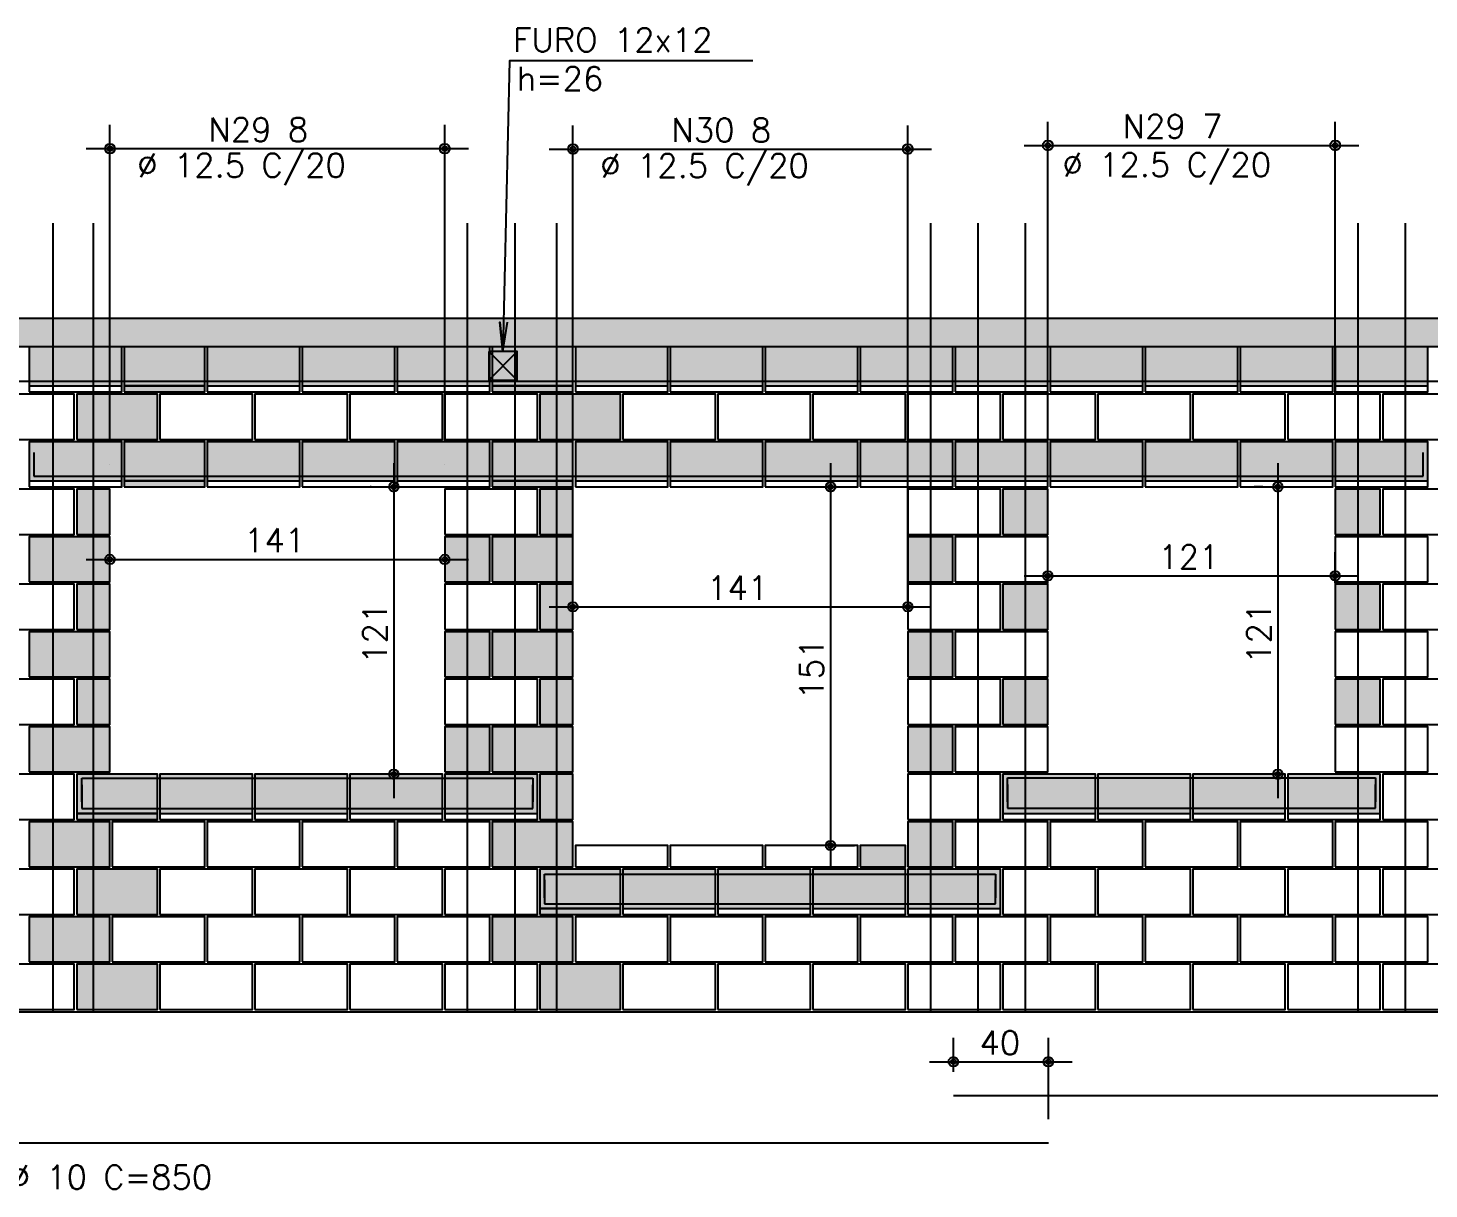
# Model space of a CAD drawing. Extents: x -1 to 122, y -1 to 61.
# Drawn here: x 25.07 to 36.87, y 27.39 to 37.17 of the extents above; entities that cross this region are included whole.
import ezdxf

# ---------------------------------------------------------------- set-up
doc = ezdxf.new("R2010")
doc.units = 0
doc.header["$MEASUREMENT"] = 0
for name, color, linetype in [('PENA_01', 1, 'CONTINUOUS'), ('PENA_02', 2, 'CONTINUOUS'), ('PENA_03', 3, 'CONTINUOUS'), ('PENA_05', 5, 'CONTINUOUS'), ('PENA_09', 254, 'CONTINUOUS'), ('PENA_11', 252, 'CONTINUOUS'), ('PENA_21', 100, 'CONTINUOUS'), ('PENA_23', 50, 'CONTINUOUS'), ('PENA_28', 135, 'CONTINUOUS')]:
    doc.layers.add(name, color=color, linetype=linetype)
doc.styles.get("Standard").update_dxf_attribs({"font": 'ROMANS.SHX'})

msp = doc.modelspace()

# ---------------------------------------------------------------- linework, layer by layer
at = {"layer": 'PENA_01', "linetype": 'Continuous'}
for p, q in [((25.762, 33.693), (25.762, 36.352)), ((28.582, 33.693), (28.582, 36.352)), ((29.662, 32.293), (29.662, 36.348)), ((32.482, 32.293), (32.482, 36.348)), ((33.662, 33.693), (33.662, 36.379)), ((36.082, 33.693), (36.082, 36.379)), ((25.562, 36.152), (28.782, 36.152)), ((29.462, 36.148), (32.682, 36.148)), ((33.462, 36.179), (36.282, 36.179)), ((28.952, 34.443), (29.192, 34.203)), ((29.192, 34.443), (28.952, 34.203)), ((25.082, 34.153), (25.862, 34.153)), ((25.882, 34.153), (26.562, 34.153)), ((26.582, 34.153), (27.362, 34.153)), ((27.382, 34.153), (28.162, 34.153)), ((28.182, 34.153), (28.962, 34.153)), ((28.982, 34.153), (29.662, 34.153)), ((29.682, 34.153), (30.462, 34.153)), ((30.482, 34.153), (31.262, 34.153)), ((31.282, 34.153), (32.062, 34.153)), ((32.082, 34.153), (32.862, 34.153)), ((32.882, 34.153), (33.662, 34.153)), ((33.682, 34.153), (34.462, 34.153)), ((34.482, 34.153), (35.262, 34.153)), ((35.282, 34.153), (36.062, 34.153)), ((36.082, 34.153), (36.862, 34.153)), ((28.153, 33.503), (28.153, 30.683)), ((31.832, 33.503), (31.832, 30.083)), ((35.599, 33.503), (35.599, 30.683)), ((25.082, 33.353), (25.862, 33.353)), ((25.882, 33.353), (26.562, 33.353)), ((26.582, 33.353), (27.362, 33.353)), ((27.382, 33.353), (28.162, 33.353)), ((27.962, 33.303), (27.953, 33.303)), ((28.182, 33.353), (28.962, 33.353)), ((28.982, 33.353), (29.662, 33.353)), ((29.682, 33.353), (30.462, 33.353)), ((30.482, 33.353), (31.262, 33.353)), ((31.282, 33.353), (32.062, 33.353)), ((31.872, 33.303), (32.032, 33.303)), ((32.082, 33.353), (32.862, 33.353)), ((32.882, 33.353), (33.662, 33.353)), ((33.682, 33.353), (34.462, 33.353)), ((34.482, 33.353), (35.262, 33.353)), ((35.282, 33.353), (36.062, 33.353)), ((35.472, 33.303), (35.399, 33.303)), ((36.082, 33.353), (36.862, 33.353)), ((25.562, 32.693), (28.782, 32.693)), ((33.662, 32.493), (33.662, 32.754)), ((36.082, 32.493), (36.082, 32.754)), ((33.462, 32.554), (36.282, 32.554)), ((29.462, 32.293), (32.682, 32.293)), ((27.972, 30.883), (27.953, 30.883)), ((35.462, 30.883), (35.399, 30.883)), ((25.482, 30.553), (26.162, 30.553)), ((26.182, 30.553), (26.962, 30.553)), ((26.982, 30.553), (27.762, 30.553)), ((27.782, 30.553), (28.562, 30.553)), ((28.582, 30.553), (29.362, 30.553)), ((33.282, 30.553), (34.062, 30.553)), ((34.082, 30.553), (34.862, 30.553)), ((34.882, 30.553), (35.662, 30.553)), ((35.682, 30.553), (36.462, 30.553)), ((31.872, 30.283), (32.032, 30.283)), ((29.382, 29.753), (30.062, 29.753)), ((30.082, 29.753), (30.862, 29.753)), ((30.882, 29.753), (31.662, 29.753)), ((31.682, 29.753), (32.462, 29.753)), ((32.482, 29.753), (33.262, 29.753)), ((32.866, 28.378), (32.866, 28.662)), ((33.666, 27.978), (33.666, 28.662)), ((32.666, 28.462), (33.866, 28.462))]:
    msp.add_line(p, q, dxfattribs=at)
msp.add_lwpolyline([(28.952, 34.443), (28.952, 34.203), (29.192, 34.203), (29.192, 34.443), (28.952, 34.443)], dxfattribs=at)
at = {"layer": 'PENA_02', "linetype": 'Continuous'}
msp.add_line((8.982, 28.883), (65.162, 28.883), dxfattribs=at)
msp.add_line((8.982, 28.883), (65.162, 28.883), dxfattribs=at)
for points in [[(8.982, 34.483), (8.982, 34.723), (65.162, 34.723), (65.162, 34.483), (64.457, 34.483), (64.457, 33.303), (57.882, 33.303), (57.882, 34.483), (56.262, 34.483), (56.262, 33.303), (49.482, 33.303), (49.482, 34.483), (17.062, 34.483), (17.062, 33.303), (9.582, 33.303), (9.582, 34.483), (8.982, 34.483)], [(25.082, 34.103), (25.862, 34.103), (25.862, 34.483), (25.082, 34.483), (25.082, 34.103)], [(25.882, 34.103), (26.562, 34.103), (26.562, 34.483), (25.882, 34.483), (25.882, 34.103)], [(26.582, 34.103), (27.362, 34.103), (27.362, 34.483), (26.582, 34.483), (26.582, 34.103)], [(27.382, 34.103), (28.162, 34.103), (28.162, 34.483), (27.382, 34.483), (27.382, 34.103)], [(28.182, 34.103), (28.962, 34.103), (28.962, 34.483), (28.182, 34.483), (28.182, 34.103)], [(28.982, 34.103), (29.662, 34.103), (29.662, 34.483), (28.982, 34.483), (28.982, 34.103)], [(29.682, 34.103), (30.462, 34.103), (30.462, 34.483), (29.682, 34.483), (29.682, 34.103)], [(30.482, 34.103), (31.262, 34.103), (31.262, 34.483), (30.482, 34.483), (30.482, 34.103)], [(31.282, 34.103), (32.062, 34.103), (32.062, 34.483), (31.282, 34.483), (31.282, 34.103)], [(32.082, 34.103), (32.862, 34.103), (32.862, 34.483), (32.082, 34.483), (32.082, 34.103)], [(32.882, 34.103), (33.662, 34.103), (33.662, 34.483), (32.882, 34.483), (32.882, 34.103)], [(33.682, 34.103), (34.462, 34.103), (34.462, 34.483), (33.682, 34.483), (33.682, 34.103)], [(34.482, 34.103), (35.262, 34.103), (35.262, 34.483), (34.482, 34.483), (34.482, 34.103)], [(35.282, 34.103), (36.062, 34.103), (36.062, 34.483), (35.282, 34.483), (35.282, 34.103)], [(36.082, 34.103), (36.862, 34.103), (36.862, 34.483), (36.082, 34.483), (36.082, 34.103)], [(24.682, 33.703), (25.462, 33.703), (25.462, 34.083), (24.682, 34.083), (24.682, 33.703)], [(25.482, 33.703), (26.162, 33.703), (26.162, 34.083), (25.482, 34.083), (25.482, 33.703)], [(26.182, 33.703), (26.962, 33.703), (26.962, 34.083), (26.182, 34.083), (26.182, 33.703)], [(26.982, 33.703), (27.762, 33.703), (27.762, 34.083), (26.982, 34.083), (26.982, 33.703)], [(27.782, 33.703), (28.562, 33.703), (28.562, 34.083), (27.782, 34.083), (27.782, 33.703)], [(28.582, 33.703), (29.362, 33.703), (29.362, 34.083), (28.582, 34.083), (28.582, 33.703)], [(29.382, 33.703), (30.062, 33.703), (30.062, 34.083), (29.382, 34.083), (29.382, 33.703)], [(30.082, 33.703), (30.862, 33.703), (30.862, 34.083), (30.082, 34.083), (30.082, 33.703)], [(30.882, 33.703), (31.662, 33.703), (31.662, 34.083), (30.882, 34.083), (30.882, 33.703)], [(31.682, 33.703), (32.462, 33.703), (32.462, 34.083), (31.682, 34.083), (31.682, 33.703)], [(32.482, 33.703), (33.262, 33.703), (33.262, 34.083), (32.482, 34.083), (32.482, 33.703)], [(33.282, 33.703), (34.062, 33.703), (34.062, 34.083), (33.282, 34.083), (33.282, 33.703)], [(34.082, 33.703), (34.862, 33.703), (34.862, 34.083), (34.082, 34.083), (34.082, 33.703)], [(34.882, 33.703), (35.662, 33.703), (35.662, 34.083), (34.882, 34.083), (34.882, 33.703)], [(35.682, 33.703), (36.462, 33.703), (36.462, 34.083), (35.682, 34.083), (35.682, 33.703)], [(36.482, 33.703), (37.262, 33.703), (37.262, 34.083), (36.482, 34.083), (36.482, 33.703)], [(25.082, 33.303), (25.862, 33.303), (25.862, 33.683), (25.082, 33.683), (25.082, 33.303)], [(25.882, 33.303), (26.562, 33.303), (26.562, 33.683), (25.882, 33.683), (25.882, 33.303)], [(26.582, 33.303), (27.362, 33.303), (27.362, 33.683), (26.582, 33.683), (26.582, 33.303)], [(27.382, 33.303), (28.162, 33.303), (28.162, 33.683), (27.382, 33.683), (27.382, 33.303)], [(28.182, 33.303), (28.962, 33.303), (28.962, 33.683), (28.182, 33.683), (28.182, 33.303)], [(28.982, 33.303), (29.662, 33.303), (29.662, 33.683), (28.982, 33.683), (28.982, 33.303)], [(29.682, 33.303), (30.462, 33.303), (30.462, 33.683), (29.682, 33.683), (29.682, 33.303)], [(30.482, 33.303), (31.262, 33.303), (31.262, 33.683), (30.482, 33.683), (30.482, 33.303)], [(31.282, 33.303), (32.062, 33.303), (32.062, 33.683), (31.282, 33.683), (31.282, 33.303)], [(32.082, 33.303), (32.862, 33.303), (32.862, 33.683), (32.082, 33.683), (32.082, 33.303)], [(32.882, 33.303), (33.662, 33.303), (33.662, 33.683), (32.882, 33.683), (32.882, 33.303)], [(33.682, 33.303), (34.462, 33.303), (34.462, 33.683), (33.682, 33.683), (33.682, 33.303)], [(34.482, 33.303), (35.262, 33.303), (35.262, 33.683), (34.482, 33.683), (34.482, 33.303)], [(35.282, 33.303), (36.062, 33.303), (36.062, 33.683), (35.282, 33.683), (35.282, 33.303)], [(36.082, 33.303), (36.862, 33.303), (36.862, 33.683), (36.082, 33.683), (36.082, 33.303)], [(24.682, 32.903), (25.462, 32.903), (25.462, 33.283), (24.682, 33.283), (24.682, 32.903)], [(25.482, 32.903), (25.762, 32.903), (25.762, 33.283), (25.482, 33.283), (25.482, 32.903)], [(28.582, 32.903), (29.362, 32.903), (29.362, 33.283), (28.582, 33.283), (28.582, 32.903)], [(29.382, 32.903), (29.662, 32.903), (29.662, 33.283), (29.382, 33.283), (29.382, 32.903)], [(32.482, 32.903), (33.262, 32.903), (33.262, 33.283), (32.482, 33.283), (32.482, 32.903)], [(33.282, 32.903), (33.662, 32.903), (33.662, 33.283), (33.282, 33.283), (33.282, 32.903)], [(36.082, 32.903), (36.462, 32.903), (36.462, 33.283), (36.082, 33.283), (36.082, 32.903)], [(36.482, 32.903), (37.262, 32.903), (37.262, 33.283), (36.482, 33.283), (36.482, 32.903)], [(25.082, 32.503), (25.762, 32.503), (25.762, 32.883), (25.082, 32.883), (25.082, 32.503)], [(28.582, 32.503), (28.962, 32.503), (28.962, 32.883), (28.582, 32.883), (28.582, 32.503)], [(28.982, 32.503), (29.662, 32.503), (29.662, 32.883), (28.982, 32.883), (28.982, 32.503)], [(32.482, 32.503), (32.862, 32.503), (32.862, 32.883), (32.482, 32.883), (32.482, 32.503)], [(32.882, 32.503), (33.662, 32.503), (33.662, 32.883), (32.882, 32.883), (32.882, 32.503)], [(36.082, 32.503), (36.862, 32.503), (36.862, 32.883), (36.082, 32.883), (36.082, 32.503)], [(24.682, 32.103), (25.462, 32.103), (25.462, 32.483), (24.682, 32.483), (24.682, 32.103)], [(25.482, 32.103), (25.762, 32.103), (25.762, 32.483), (25.482, 32.483), (25.482, 32.103)], [(28.582, 32.103), (29.362, 32.103), (29.362, 32.483), (28.582, 32.483), (28.582, 32.103)], [(29.382, 32.103), (29.662, 32.103), (29.662, 32.483), (29.382, 32.483), (29.382, 32.103)], [(32.482, 32.103), (33.262, 32.103), (33.262, 32.483), (32.482, 32.483), (32.482, 32.103)], [(33.282, 32.103), (33.662, 32.103), (33.662, 32.483), (33.282, 32.483), (33.282, 32.103)], [(36.082, 32.103), (36.462, 32.103), (36.462, 32.483), (36.082, 32.483), (36.082, 32.103)], [(36.482, 32.103), (37.262, 32.103), (37.262, 32.483), (36.482, 32.483), (36.482, 32.103)], [(25.082, 31.703), (25.762, 31.703), (25.762, 32.083), (25.082, 32.083), (25.082, 31.703)], [(28.582, 31.703), (28.962, 31.703), (28.962, 32.083), (28.582, 32.083), (28.582, 31.703)], [(28.982, 31.703), (29.662, 31.703), (29.662, 32.083), (28.982, 32.083), (28.982, 31.703)], [(32.482, 31.703), (32.862, 31.703), (32.862, 32.083), (32.482, 32.083), (32.482, 31.703)], [(32.882, 31.703), (33.662, 31.703), (33.662, 32.083), (32.882, 32.083), (32.882, 31.703)], [(36.082, 31.703), (36.862, 31.703), (36.862, 32.083), (36.082, 32.083), (36.082, 31.703)], [(24.682, 31.303), (25.462, 31.303), (25.462, 31.683), (24.682, 31.683), (24.682, 31.303)], [(25.482, 31.303), (25.762, 31.303), (25.762, 31.683), (25.482, 31.683), (25.482, 31.303)], [(28.582, 31.303), (29.362, 31.303), (29.362, 31.683), (28.582, 31.683), (28.582, 31.303)], [(29.382, 31.303), (29.662, 31.303), (29.662, 31.683), (29.382, 31.683), (29.382, 31.303)], [(32.482, 31.303), (33.262, 31.303), (33.262, 31.683), (32.482, 31.683), (32.482, 31.303)], [(33.282, 31.303), (33.662, 31.303), (33.662, 31.683), (33.282, 31.683), (33.282, 31.303)], [(36.082, 31.303), (36.462, 31.303), (36.462, 31.683), (36.082, 31.683), (36.082, 31.303)], [(36.482, 31.303), (37.262, 31.303), (37.262, 31.683), (36.482, 31.683), (36.482, 31.303)], [(25.082, 30.903), (25.762, 30.903), (25.762, 31.283), (25.082, 31.283), (25.082, 30.903)], [(28.582, 30.903), (28.962, 30.903), (28.962, 31.283), (28.582, 31.283), (28.582, 30.903)], [(28.982, 30.903), (29.662, 30.903), (29.662, 31.283), (28.982, 31.283), (28.982, 30.903)], [(32.482, 30.903), (32.862, 30.903), (32.862, 31.283), (32.482, 31.283), (32.482, 30.903)], [(32.882, 30.903), (33.662, 30.903), (33.662, 31.283), (32.882, 31.283), (32.882, 30.903)], [(36.082, 30.903), (36.862, 30.903), (36.862, 31.283), (36.082, 31.283), (36.082, 30.903)], [(24.682, 30.503), (25.462, 30.503), (25.462, 30.883), (24.682, 30.883), (24.682, 30.503)], [(25.482, 30.503), (26.162, 30.503), (26.162, 30.883), (25.482, 30.883), (25.482, 30.503)], [(26.182, 30.503), (26.962, 30.503), (26.962, 30.883), (26.182, 30.883), (26.182, 30.503)], [(26.982, 30.503), (27.762, 30.503), (27.762, 30.883), (26.982, 30.883), (26.982, 30.503)], [(27.782, 30.503), (28.562, 30.503), (28.562, 30.883), (27.782, 30.883), (27.782, 30.503)], [(28.582, 30.503), (29.362, 30.503), (29.362, 30.883), (28.582, 30.883), (28.582, 30.503)], [(29.382, 30.503), (29.662, 30.503), (29.662, 30.883), (29.382, 30.883), (29.382, 30.503)], [(32.482, 30.503), (33.262, 30.503), (33.262, 30.883), (32.482, 30.883), (32.482, 30.503)], [(33.282, 30.503), (34.062, 30.503), (34.062, 30.883), (33.282, 30.883), (33.282, 30.503)], [(34.082, 30.503), (34.862, 30.503), (34.862, 30.883), (34.082, 30.883), (34.082, 30.503)], [(34.882, 30.503), (35.662, 30.503), (35.662, 30.883), (34.882, 30.883), (34.882, 30.503)], [(35.682, 30.503), (36.462, 30.503), (36.462, 30.883), (35.682, 30.883), (35.682, 30.503)], [(36.482, 30.503), (37.262, 30.503), (37.262, 30.883), (36.482, 30.883), (36.482, 30.503)], [(25.082, 30.103), (25.762, 30.103), (25.762, 30.483), (25.082, 30.483), (25.082, 30.103)], [(25.782, 30.103), (26.562, 30.103), (26.562, 30.483), (25.782, 30.483), (25.782, 30.103)], [(26.582, 30.103), (27.362, 30.103), (27.362, 30.483), (26.582, 30.483), (26.582, 30.103)], [(27.382, 30.103), (28.162, 30.103), (28.162, 30.483), (27.382, 30.483), (27.382, 30.103)], [(28.182, 30.103), (28.962, 30.103), (28.962, 30.483), (28.182, 30.483), (28.182, 30.103)], [(28.982, 30.103), (29.662, 30.103), (29.662, 30.483), (28.982, 30.483), (28.982, 30.103)], [(32.482, 30.103), (32.862, 30.103), (32.862, 30.483), (32.482, 30.483), (32.482, 30.103)], [(32.882, 30.103), (33.662, 30.103), (33.662, 30.483), (32.882, 30.483), (32.882, 30.103)], [(33.682, 30.103), (34.462, 30.103), (34.462, 30.483), (33.682, 30.483), (33.682, 30.103)], [(34.482, 30.103), (35.262, 30.103), (35.262, 30.483), (34.482, 30.483), (34.482, 30.103)], [(35.282, 30.103), (36.062, 30.103), (36.062, 30.483), (35.282, 30.483), (35.282, 30.103)], [(36.082, 30.103), (36.862, 30.103), (36.862, 30.483), (36.082, 30.483), (36.082, 30.103)], [(29.682, 30.103), (30.462, 30.103), (30.462, 30.283), (29.682, 30.283), (29.682, 30.103)], [(30.482, 30.103), (31.262, 30.103), (31.262, 30.283), (30.482, 30.283), (30.482, 30.103)], [(31.282, 30.103), (32.062, 30.103), (32.062, 30.283), (31.282, 30.283), (31.282, 30.103)], [(32.082, 30.103), (32.462, 30.103), (32.462, 30.283), (32.082, 30.283), (32.082, 30.103)], [(24.682, 29.703), (25.462, 29.703), (25.462, 30.083), (24.682, 30.083), (24.682, 29.703)], [(25.482, 29.703), (26.162, 29.703), (26.162, 30.083), (25.482, 30.083), (25.482, 29.703)], [(26.182, 29.703), (26.962, 29.703), (26.962, 30.083), (26.182, 30.083), (26.182, 29.703)], [(26.982, 29.703), (27.762, 29.703), (27.762, 30.083), (26.982, 30.083), (26.982, 29.703)], [(27.782, 29.703), (28.562, 29.703), (28.562, 30.083), (27.782, 30.083), (27.782, 29.703)], [(28.582, 29.703), (29.362, 29.703), (29.362, 30.083), (28.582, 30.083), (28.582, 29.703)], [(29.382, 29.703), (30.062, 29.703), (30.062, 30.083), (29.382, 30.083), (29.382, 29.703)], [(30.082, 29.703), (30.862, 29.703), (30.862, 30.083), (30.082, 30.083), (30.082, 29.703)], [(30.882, 29.703), (31.662, 29.703), (31.662, 30.083), (30.882, 30.083), (30.882, 29.703)], [(31.682, 29.703), (32.462, 29.703), (32.462, 30.083), (31.682, 30.083), (31.682, 29.703)], [(32.482, 29.703), (33.262, 29.703), (33.262, 30.083), (32.482, 30.083), (32.482, 29.703)], [(33.282, 29.703), (34.062, 29.703), (34.062, 30.083), (33.282, 30.083), (33.282, 29.703)], [(34.082, 29.703), (34.862, 29.703), (34.862, 30.083), (34.082, 30.083), (34.082, 29.703)], [(34.882, 29.703), (35.662, 29.703), (35.662, 30.083), (34.882, 30.083), (34.882, 29.703)], [(35.682, 29.703), (36.462, 29.703), (36.462, 30.083), (35.682, 30.083), (35.682, 29.703)], [(36.482, 29.703), (37.262, 29.703), (37.262, 30.083), (36.482, 30.083), (36.482, 29.703)], [(25.082, 29.303), (25.762, 29.303), (25.762, 29.683), (25.082, 29.683), (25.082, 29.303)], [(25.782, 29.303), (26.562, 29.303), (26.562, 29.683), (25.782, 29.683), (25.782, 29.303)], [(26.582, 29.303), (27.362, 29.303), (27.362, 29.683), (26.582, 29.683), (26.582, 29.303)], [(27.382, 29.303), (28.162, 29.303), (28.162, 29.683), (27.382, 29.683), (27.382, 29.303)], [(28.182, 29.303), (28.962, 29.303), (28.962, 29.683), (28.182, 29.683), (28.182, 29.303)], [(28.982, 29.303), (29.662, 29.303), (29.662, 29.683), (28.982, 29.683), (28.982, 29.303)], [(29.682, 29.303), (30.462, 29.303), (30.462, 29.683), (29.682, 29.683), (29.682, 29.303)], [(30.482, 29.303), (31.262, 29.303), (31.262, 29.683), (30.482, 29.683), (30.482, 29.303)], [(31.282, 29.303), (32.062, 29.303), (32.062, 29.683), (31.282, 29.683), (31.282, 29.303)], [(32.082, 29.303), (32.862, 29.303), (32.862, 29.683), (32.082, 29.683), (32.082, 29.303)], [(32.882, 29.303), (33.662, 29.303), (33.662, 29.683), (32.882, 29.683), (32.882, 29.303)], [(33.682, 29.303), (34.462, 29.303), (34.462, 29.683), (33.682, 29.683), (33.682, 29.303)], [(34.482, 29.303), (35.262, 29.303), (35.262, 29.683), (34.482, 29.683), (34.482, 29.303)], [(35.282, 29.303), (36.062, 29.303), (36.062, 29.683), (35.282, 29.683), (35.282, 29.303)], [(36.082, 29.303), (36.862, 29.303), (36.862, 29.683), (36.082, 29.683), (36.082, 29.303)], [(24.682, 28.903), (25.462, 28.903), (25.462, 29.283), (24.682, 29.283), (24.682, 28.903)], [(25.482, 28.903), (26.162, 28.903), (26.162, 29.283), (25.482, 29.283), (25.482, 28.903)], [(26.182, 28.903), (26.962, 28.903), (26.962, 29.283), (26.182, 29.283), (26.182, 28.903)], [(26.982, 28.903), (27.762, 28.903), (27.762, 29.283), (26.982, 29.283), (26.982, 28.903)], [(27.782, 28.903), (28.562, 28.903), (28.562, 29.283), (27.782, 29.283), (27.782, 28.903)], [(28.582, 28.903), (29.362, 28.903), (29.362, 29.283), (28.582, 29.283), (28.582, 28.903)], [(29.382, 28.903), (30.062, 28.903), (30.062, 29.283), (29.382, 29.283), (29.382, 28.903)], [(30.082, 28.903), (30.862, 28.903), (30.862, 29.283), (30.082, 29.283), (30.082, 28.903)], [(30.882, 28.903), (31.662, 28.903), (31.662, 29.283), (30.882, 29.283), (30.882, 28.903)], [(31.682, 28.903), (32.462, 28.903), (32.462, 29.283), (31.682, 29.283), (31.682, 28.903)], [(32.482, 28.903), (33.262, 28.903), (33.262, 29.283), (32.482, 29.283), (32.482, 28.903)], [(33.282, 28.903), (34.062, 28.903), (34.062, 29.283), (33.282, 29.283), (33.282, 28.903)], [(34.082, 28.903), (34.862, 28.903), (34.862, 29.283), (34.082, 29.283), (34.082, 28.903)], [(34.882, 28.903), (35.662, 28.903), (35.662, 29.283), (34.882, 29.283), (34.882, 28.903)], [(35.682, 28.903), (36.462, 28.903), (36.462, 29.283), (35.682, 29.283), (35.682, 28.903)], [(36.482, 28.903), (37.262, 28.903), (37.262, 29.283), (36.482, 29.283), (36.482, 28.903)]]:
    msp.add_lwpolyline(points, dxfattribs=at)
for centre, radius in [((25.762, 36.152), 0.0416), ((25.762, 36.152), 0.0208), ((28.582, 36.152), 0.0416), ((28.582, 36.152), 0.0208), ((29.662, 36.148), 0.0416), ((29.662, 36.148), 0.0208), ((32.482, 36.148), 0.0416), ((32.482, 36.148), 0.0208), ((33.662, 36.179), 0.0416), ((33.662, 36.179), 0.0208), ((36.082, 36.179), 0.0416), ((36.082, 36.179), 0.0208), ((28.153, 33.303), 0.04), ((28.153, 33.303), 0.02), ((31.832, 33.303), 0.04), ((31.832, 33.303), 0.02), ((35.599, 33.303), 0.04), ((35.599, 33.303), 0.02), ((25.762, 32.693), 0.04), ((25.762, 32.693), 0.02), ((28.582, 32.693), 0.04), ((28.582, 32.693), 0.02), ((33.662, 32.554), 0.04), ((33.662, 32.554), 0.02), ((36.082, 32.554), 0.04), ((36.082, 32.554), 0.02), ((29.662, 32.293), 0.04), ((32.482, 32.293), 0.04), ((29.662, 32.293), 0.02), ((32.482, 32.293), 0.02), ((28.153, 30.883), 0.04), ((35.599, 30.883), 0.04), ((28.153, 30.883), 0.02), ((35.599, 30.883), 0.02), ((31.832, 30.283), 0.04), ((31.832, 30.283), 0.02), ((32.866, 28.462), 0.04), ((32.866, 28.462), 0.02), ((33.666, 28.462), 0.04), ((33.666, 28.462), 0.02)]:
    msp.add_circle(centre, radius, dxfattribs=at)
at = {"layer": 'PENA_03', "linetype": 'Continuous'}
for p, q in [((25.762, 33.493), (25.762, 33.493)), ((28.582, 33.493), (28.582, 33.493)), ((33.662, 33.493), (33.662, 33.493)), ((36.082, 33.493), (36.082, 33.493)), ((28.162, 33.303), (28.162, 33.303)), ((31.672, 33.303), (31.672, 33.303)), ((35.672, 33.303), (35.672, 33.303)), ((25.762, 32.693), (25.762, 32.693)), ((28.582, 32.693), (28.582, 32.693)), ((29.662, 32.293), (29.662, 32.293)), ((32.482, 32.293), (32.482, 32.293)), ((33.662, 32.293), (33.662, 32.293)), ((36.082, 32.293), (36.082, 32.293)), ((29.662, 32.093), (29.662, 32.093)), ((32.482, 32.093), (32.482, 32.093)), ((28.172, 30.883), (28.172, 30.883)), ((35.662, 30.883), (35.662, 30.883)), ((31.672, 30.283), (31.672, 30.283)), ((32.866, 28.178), (32.866, 28.178)), ((33.666, 27.778), (33.666, 27.778))]:
    msp.add_line(p, q, dxfattribs=at)
msp.add_lwpolyline([(31.176, 36.891), (29.127, 36.891), (29.072, 34.443), (29.045, 34.691), (29.072, 34.443), (29.11, 34.69)], dxfattribs=at)
at = {"layer": 'PENA_05', "linetype": 'Continuous'}
for p, q in [((16.662, 34.193), (33.656, 34.193)), ((32.866, 34.193), (49.882, 34.193)), ((25.122, 33.593), (25.122, 33.393)), ((36.822, 33.393), (36.822, 33.593)), ((25.122, 33.393), (36.822, 33.393)), ((25.524, 30.651), (25.524, 30.851)), ((25.524, 30.851), (29.324, 30.851)), ((29.324, 30.851), (29.324, 30.651)), ((33.322, 30.652), (33.322, 30.852)), ((33.322, 30.852), (36.422, 30.852)), ((36.422, 30.852), (36.422, 30.652)), ((25.524, 30.795), (25.524, 30.595)), ((29.324, 30.595), (29.324, 30.795)), ((33.322, 30.797), (33.322, 30.597)), ((36.422, 30.597), (36.422, 30.797)), ((25.524, 30.595), (29.324, 30.595)), ((33.322, 30.597), (36.422, 30.597)), ((29.422, 29.843), (29.422, 30.043)), ((29.422, 30.043), (33.222, 30.043)), ((29.422, 29.993), (29.422, 29.793)), ((33.222, 30.043), (33.222, 29.843)), ((33.222, 29.793), (33.222, 29.993)), ((29.422, 29.793), (33.222, 29.793)), ((32.866, 28.178), (49.882, 28.178)), ((16.672, 27.778), (33.666, 27.778))]:
    msp.add_line(p, q, dxfattribs=at)
for points in [[(25.28, 35.523), (25.28, 28.883)], [(25.622, 35.523), (25.622, 28.883)], [(28.772, 35.523), (28.772, 28.883)], [(29.172, 35.523), (29.172, 28.883)], [(29.522, 35.523), (29.522, 28.883)], [(32.672, 35.523), (32.672, 28.883)], [(33.072, 35.523), (33.072, 28.883)], [(33.472, 35.523), (33.472, 28.883)], [(36.272, 35.523), (36.272, 28.883)], [(36.672, 35.523), (36.672, 28.883)]]:
    msp.add_lwpolyline(points, dxfattribs=at)
at = {"layer": 'PENA_09', "linetype": 'Continuous'}
for points in [[(25.082, 34.153), (25.862, 34.153), (25.862, 34.483), (25.082, 34.483), (25.082, 34.153)], [(25.882, 34.153), (26.562, 34.153), (26.562, 34.483), (25.882, 34.483), (25.882, 34.153)], [(26.582, 34.153), (27.362, 34.153), (27.362, 34.483), (26.582, 34.483), (26.582, 34.153)], [(27.382, 34.153), (28.162, 34.153), (28.162, 34.483), (27.382, 34.483), (27.382, 34.153)], [(28.182, 34.153), (28.962, 34.153), (28.962, 34.483), (28.182, 34.483), (28.182, 34.153)], [(28.982, 34.153), (29.662, 34.153), (29.662, 34.483), (28.982, 34.483), (28.982, 34.153)], [(29.682, 34.153), (30.462, 34.153), (30.462, 34.483), (29.682, 34.483), (29.682, 34.153)], [(30.482, 34.153), (31.262, 34.153), (31.262, 34.483), (30.482, 34.483), (30.482, 34.153)], [(31.282, 34.153), (32.062, 34.153), (32.062, 34.483), (31.282, 34.483), (31.282, 34.153)], [(32.082, 34.153), (32.862, 34.153), (32.862, 34.483), (32.082, 34.483), (32.082, 34.153)], [(32.882, 34.153), (33.662, 34.153), (33.662, 34.483), (32.882, 34.483), (32.882, 34.153)], [(33.682, 34.153), (34.462, 34.153), (34.462, 34.483), (33.682, 34.483), (33.682, 34.153)], [(34.482, 34.153), (35.262, 34.153), (35.262, 34.483), (34.482, 34.483), (34.482, 34.153)], [(35.282, 34.153), (36.062, 34.153), (36.062, 34.483), (35.282, 34.483), (35.282, 34.153)], [(36.082, 34.153), (36.862, 34.153), (36.862, 34.483), (36.082, 34.483), (36.082, 34.153)], [(25.082, 33.353), (25.862, 33.353), (25.862, 33.683), (25.082, 33.683), (25.082, 33.353)], [(25.882, 33.353), (26.562, 33.353), (26.562, 33.683), (25.882, 33.683), (25.882, 33.353)], [(26.582, 33.353), (27.362, 33.353), (27.362, 33.683), (26.582, 33.683), (26.582, 33.353)], [(27.382, 33.353), (28.162, 33.353), (28.162, 33.683), (27.382, 33.683), (27.382, 33.353)], [(28.182, 33.353), (28.962, 33.353), (28.962, 33.683), (28.182, 33.683), (28.182, 33.353)], [(28.982, 33.353), (29.662, 33.353), (29.662, 33.683), (28.982, 33.683), (28.982, 33.353)], [(29.682, 33.353), (30.462, 33.353), (30.462, 33.683), (29.682, 33.683), (29.682, 33.353)], [(30.482, 33.353), (31.262, 33.353), (31.262, 33.683), (30.482, 33.683), (30.482, 33.353)], [(31.282, 33.353), (32.062, 33.353), (32.062, 33.683), (31.282, 33.683), (31.282, 33.353)], [(32.082, 33.353), (32.862, 33.353), (32.862, 33.683), (32.082, 33.683), (32.082, 33.353)], [(32.882, 33.353), (33.662, 33.353), (33.662, 33.683), (32.882, 33.683), (32.882, 33.353)], [(33.682, 33.353), (34.462, 33.353), (34.462, 33.683), (33.682, 33.683), (33.682, 33.353)], [(34.482, 33.353), (35.262, 33.353), (35.262, 33.683), (34.482, 33.683), (34.482, 33.353)], [(35.282, 33.353), (36.062, 33.353), (36.062, 33.683), (35.282, 33.683), (35.282, 33.353)], [(36.082, 33.353), (36.862, 33.353), (36.862, 33.683), (36.082, 33.683), (36.082, 33.353)], [(25.482, 30.553), (26.162, 30.553), (26.162, 30.883), (25.482, 30.883), (25.482, 30.553)], [(26.182, 30.553), (26.962, 30.553), (26.962, 30.883), (26.182, 30.883), (26.182, 30.553)], [(26.982, 30.553), (27.762, 30.553), (27.762, 30.883), (26.982, 30.883), (26.982, 30.553)], [(27.782, 30.553), (28.562, 30.553), (28.562, 30.883), (27.782, 30.883), (27.782, 30.553)], [(28.582, 30.553), (29.362, 30.553), (29.362, 30.883), (28.582, 30.883), (28.582, 30.553)], [(33.282, 30.553), (34.062, 30.553), (34.062, 30.883), (33.282, 30.883), (33.282, 30.553)], [(34.082, 30.553), (34.862, 30.553), (34.862, 30.883), (34.082, 30.883), (34.082, 30.553)], [(34.882, 30.553), (35.662, 30.553), (35.662, 30.883), (34.882, 30.883), (34.882, 30.553)], [(35.682, 30.553), (36.462, 30.553), (36.462, 30.883), (35.682, 30.883), (35.682, 30.553)], [(29.382, 29.753), (30.062, 29.753), (30.062, 30.083), (29.382, 30.083), (29.382, 29.753)], [(30.082, 29.753), (30.862, 29.753), (30.862, 30.083), (30.082, 30.083), (30.082, 29.753)], [(30.882, 29.753), (31.662, 29.753), (31.662, 30.083), (30.882, 30.083), (30.882, 29.753)], [(31.682, 29.753), (32.462, 29.753), (32.462, 30.083), (31.682, 30.083), (31.682, 29.753)], [(32.482, 29.753), (33.262, 29.753), (33.262, 30.083), (32.482, 30.083), (32.482, 29.753)]]:
    msp.add_lwpolyline(points, dxfattribs=at)
for points in [[(25.082, 34.153), (25.862, 34.153), (25.862, 34.483)], [(25.082, 34.153), (25.862, 34.483), (25.082, 34.483)], [(25.082, 34.153), (25.082, 34.483), (25.082, 34.153)], [(25.882, 34.153), (26.562, 34.153), (26.562, 34.483)], [(25.882, 34.153), (26.562, 34.483), (25.882, 34.483)], [(25.882, 34.153), (25.882, 34.483), (25.882, 34.153)], [(26.582, 34.153), (27.362, 34.153), (27.362, 34.483)], [(26.582, 34.153), (27.362, 34.483), (26.582, 34.483)], [(26.582, 34.153), (26.582, 34.483), (26.582, 34.153)], [(27.382, 34.153), (28.162, 34.153), (28.162, 34.483)], [(27.382, 34.153), (28.162, 34.483), (27.382, 34.483)], [(27.382, 34.153), (27.382, 34.483), (27.382, 34.153)], [(28.182, 34.153), (28.962, 34.153), (28.962, 34.483)], [(28.182, 34.153), (28.962, 34.483), (28.182, 34.483)], [(28.182, 34.153), (28.182, 34.483), (28.182, 34.153)], [(28.982, 34.153), (29.662, 34.153), (29.662, 34.483)], [(28.982, 34.153), (29.662, 34.483), (28.982, 34.483)], [(28.982, 34.153), (28.982, 34.483), (28.982, 34.153)], [(29.682, 34.153), (30.462, 34.153), (30.462, 34.483)], [(29.682, 34.153), (30.462, 34.483), (29.682, 34.483)], [(29.682, 34.153), (29.682, 34.483), (29.682, 34.153)], [(30.482, 34.153), (31.262, 34.153), (31.262, 34.483)], [(30.482, 34.153), (31.262, 34.483), (30.482, 34.483)], [(30.482, 34.153), (30.482, 34.483), (30.482, 34.153)], [(31.282, 34.153), (32.062, 34.153), (32.062, 34.483)], [(31.282, 34.153), (32.062, 34.483), (31.282, 34.483)], [(31.282, 34.153), (31.282, 34.483), (31.282, 34.153)], [(32.082, 34.153), (32.862, 34.153), (32.862, 34.483)], [(32.082, 34.153), (32.862, 34.483), (32.082, 34.483)], [(32.082, 34.153), (32.082, 34.483), (32.082, 34.153)], [(32.882, 34.153), (33.662, 34.153), (33.662, 34.483)], [(32.882, 34.153), (33.662, 34.483), (32.882, 34.483)], [(32.882, 34.153), (32.882, 34.483), (32.882, 34.153)], [(33.682, 34.153), (34.462, 34.153), (34.462, 34.483)], [(33.682, 34.153), (34.462, 34.483), (33.682, 34.483)], [(33.682, 34.153), (33.682, 34.483), (33.682, 34.153)], [(34.482, 34.153), (35.262, 34.153), (35.262, 34.483)], [(34.482, 34.153), (35.262, 34.483), (34.482, 34.483)], [(34.482, 34.153), (34.482, 34.483), (34.482, 34.153)], [(35.282, 34.153), (36.062, 34.153), (36.062, 34.483)], [(35.282, 34.153), (36.062, 34.483), (35.282, 34.483)], [(35.282, 34.153), (35.282, 34.483), (35.282, 34.153)], [(36.082, 34.153), (36.862, 34.153), (36.862, 34.483)], [(36.082, 34.153), (36.862, 34.483), (36.082, 34.483)], [(36.082, 34.153), (36.082, 34.483), (36.082, 34.153)], [(25.082, 33.353), (25.862, 33.353), (25.862, 33.683)], [(25.082, 33.353), (25.862, 33.683), (25.082, 33.683)], [(25.082, 33.353), (25.082, 33.683), (25.082, 33.353)], [(25.882, 33.353), (26.562, 33.353), (26.562, 33.683)], [(25.882, 33.353), (26.562, 33.683), (25.882, 33.683)], [(25.882, 33.353), (25.882, 33.683), (25.882, 33.353)], [(26.582, 33.353), (27.362, 33.353), (27.362, 33.683)], [(26.582, 33.353), (27.362, 33.683), (26.582, 33.683)], [(26.582, 33.353), (26.582, 33.683), (26.582, 33.353)], [(27.382, 33.353), (28.162, 33.353), (28.162, 33.683)], [(27.382, 33.353), (28.162, 33.683), (27.382, 33.683)], [(27.382, 33.353), (27.382, 33.683), (27.382, 33.353)], [(28.182, 33.353), (28.962, 33.353), (28.962, 33.683)], [(28.182, 33.353), (28.962, 33.683), (28.182, 33.683)], [(28.182, 33.353), (28.182, 33.683), (28.182, 33.353)], [(28.982, 33.353), (29.662, 33.353), (29.662, 33.683)], [(28.982, 33.353), (29.662, 33.683), (28.982, 33.683)], [(28.982, 33.353), (28.982, 33.683), (28.982, 33.353)], [(29.682, 33.353), (30.462, 33.353), (30.462, 33.683)], [(29.682, 33.353), (30.462, 33.683), (29.682, 33.683)], [(29.682, 33.353), (29.682, 33.683), (29.682, 33.353)], [(30.482, 33.353), (31.262, 33.353), (31.262, 33.683)], [(30.482, 33.353), (31.262, 33.683), (30.482, 33.683)], [(30.482, 33.353), (30.482, 33.683), (30.482, 33.353)], [(31.282, 33.353), (32.062, 33.353), (32.062, 33.683)], [(31.282, 33.353), (32.062, 33.683), (31.282, 33.683)], [(31.282, 33.353), (31.282, 33.683), (31.282, 33.353)], [(32.082, 33.353), (32.862, 33.353), (32.862, 33.683)], [(32.082, 33.353), (32.862, 33.683), (32.082, 33.683)], [(32.082, 33.353), (32.082, 33.683), (32.082, 33.353)], [(32.882, 33.353), (33.662, 33.353), (33.662, 33.683)], [(32.882, 33.353), (33.662, 33.683), (32.882, 33.683)], [(32.882, 33.353), (32.882, 33.683), (32.882, 33.353)], [(33.682, 33.353), (34.462, 33.353), (34.462, 33.683)], [(33.682, 33.353), (34.462, 33.683), (33.682, 33.683)], [(33.682, 33.353), (33.682, 33.683), (33.682, 33.353)], [(34.482, 33.353), (35.262, 33.353), (35.262, 33.683)], [(34.482, 33.353), (35.262, 33.683), (34.482, 33.683)], [(34.482, 33.353), (34.482, 33.683), (34.482, 33.353)], [(35.282, 33.353), (36.062, 33.353), (36.062, 33.683)], [(35.282, 33.353), (36.062, 33.683), (35.282, 33.683)], [(35.282, 33.353), (35.282, 33.683), (35.282, 33.353)], [(36.082, 33.353), (36.862, 33.353), (36.862, 33.683)], [(36.082, 33.353), (36.862, 33.683), (36.082, 33.683)], [(36.082, 33.353), (36.082, 33.683), (36.082, 33.353)], [(25.482, 30.553), (26.162, 30.553), (26.162, 30.883)], [(25.482, 30.553), (26.162, 30.883), (25.482, 30.883)], [(25.482, 30.553), (25.482, 30.883), (25.482, 30.553)], [(26.182, 30.553), (26.962, 30.553), (26.962, 30.883)], [(26.182, 30.553), (26.962, 30.883), (26.182, 30.883)], [(26.182, 30.553), (26.182, 30.883), (26.182, 30.553)], [(26.982, 30.553), (27.762, 30.553), (27.762, 30.883)], [(26.982, 30.553), (27.762, 30.883), (26.982, 30.883)], [(26.982, 30.553), (26.982, 30.883), (26.982, 30.553)], [(27.782, 30.553), (28.562, 30.553), (28.562, 30.883)], [(27.782, 30.553), (28.562, 30.883), (27.782, 30.883)], [(27.782, 30.553), (27.782, 30.883), (27.782, 30.553)], [(28.582, 30.553), (29.362, 30.553), (29.362, 30.883)], [(28.582, 30.553), (29.362, 30.883), (28.582, 30.883)], [(28.582, 30.553), (28.582, 30.883), (28.582, 30.553)], [(33.282, 30.553), (34.062, 30.553), (34.062, 30.883)], [(33.282, 30.553), (34.062, 30.883), (33.282, 30.883)], [(33.282, 30.553), (33.282, 30.883), (33.282, 30.553)], [(34.082, 30.553), (34.862, 30.553), (34.862, 30.883)], [(34.082, 30.553), (34.862, 30.883), (34.082, 30.883)], [(34.082, 30.553), (34.082, 30.883), (34.082, 30.553)], [(34.882, 30.553), (35.662, 30.553), (35.662, 30.883)], [(34.882, 30.553), (35.662, 30.883), (34.882, 30.883)], [(34.882, 30.553), (34.882, 30.883), (34.882, 30.553)], [(35.682, 30.553), (36.462, 30.553), (36.462, 30.883)], [(35.682, 30.553), (36.462, 30.883), (35.682, 30.883)], [(35.682, 30.553), (35.682, 30.883), (35.682, 30.553)], [(29.382, 29.753), (30.062, 29.753), (30.062, 30.083)], [(29.382, 29.753), (30.062, 30.083), (29.382, 30.083)], [(29.382, 29.753), (29.382, 30.083), (29.382, 29.753)], [(30.082, 29.753), (30.862, 29.753), (30.862, 30.083)], [(30.082, 29.753), (30.862, 30.083), (30.082, 30.083)], [(30.082, 29.753), (30.082, 30.083), (30.082, 29.753)], [(30.882, 29.753), (31.662, 29.753), (31.662, 30.083)], [(30.882, 29.753), (31.662, 30.083), (30.882, 30.083)], [(30.882, 29.753), (30.882, 30.083), (30.882, 29.753)], [(31.682, 29.753), (32.462, 29.753), (32.462, 30.083)], [(31.682, 29.753), (32.462, 30.083), (31.682, 30.083)], [(31.682, 29.753), (31.682, 30.083), (31.682, 29.753)], [(32.482, 29.753), (33.262, 29.753), (33.262, 30.083)], [(32.482, 29.753), (33.262, 30.083), (32.482, 30.083)], [(32.482, 29.753), (32.482, 30.083), (32.482, 29.753)]]:
    msp.add_solid(points, dxfattribs=at)
at = {"layer": 'PENA_11', "linetype": 'Continuous'}
for points in [[(9.582, 34.483), (8.982, 34.483), (65.162, 34.723)], [(65.162, 34.723), (8.982, 34.483), (8.982, 34.723)], [(17.062, 34.483), (9.582, 34.483), (65.162, 34.723)], [(65.162, 34.723), (49.482, 34.483), (17.062, 34.483)]]:
    msp.add_solid(points, dxfattribs=at)
at = {"layer": 'PENA_21', "linetype": 'Continuous'}
for points in [[(25.882, 34.103), (26.562, 34.103), (26.562, 34.153), (25.882, 34.153), (25.882, 34.103)], [(28.982, 34.103), (29.662, 34.103), (29.662, 34.153), (28.982, 34.153), (28.982, 34.103)], [(25.482, 33.703), (26.162, 33.703), (26.162, 34.083), (25.482, 34.083), (25.482, 33.703)], [(29.382, 33.703), (30.062, 33.703), (30.062, 34.083), (29.382, 34.083), (29.382, 33.703)], [(25.882, 33.303), (26.562, 33.303), (26.562, 33.353), (25.882, 33.353), (25.882, 33.303)], [(28.982, 33.303), (29.662, 33.303), (29.662, 33.353), (28.982, 33.353), (28.982, 33.303)], [(25.082, 32.503), (25.762, 32.503), (25.762, 32.883), (25.082, 32.883), (25.082, 32.503)], [(28.982, 32.503), (29.662, 32.503), (29.662, 32.883), (28.982, 32.883), (28.982, 32.503)], [(25.082, 31.703), (25.762, 31.703), (25.762, 32.083), (25.082, 32.083), (25.082, 31.703)], [(28.982, 31.703), (29.662, 31.703), (29.662, 32.083), (28.982, 32.083), (28.982, 31.703)], [(25.082, 30.903), (25.762, 30.903), (25.762, 31.283), (25.082, 31.283), (25.082, 30.903)], [(28.982, 30.903), (29.662, 30.903), (29.662, 31.283), (28.982, 31.283), (28.982, 30.903)], [(25.082, 30.103), (25.762, 30.103), (25.762, 30.483), (25.082, 30.483), (25.082, 30.103)], [(25.482, 30.503), (26.162, 30.503), (26.162, 30.553), (25.482, 30.553), (25.482, 30.503)], [(28.982, 30.103), (29.662, 30.103), (29.662, 30.483), (28.982, 30.483), (28.982, 30.103)], [(25.482, 29.703), (26.162, 29.703), (26.162, 30.083), (25.482, 30.083), (25.482, 29.703)], [(29.382, 29.703), (30.062, 29.703), (30.062, 29.753), (29.382, 29.753), (29.382, 29.703)], [(25.082, 29.303), (25.762, 29.303), (25.762, 29.683), (25.082, 29.683), (25.082, 29.303)], [(28.982, 29.303), (29.662, 29.303), (29.662, 29.683), (28.982, 29.683), (28.982, 29.303)], [(25.482, 28.903), (26.162, 28.903), (26.162, 29.283), (25.482, 29.283), (25.482, 28.903)], [(29.382, 28.903), (30.062, 28.903), (30.062, 29.283), (29.382, 29.283), (29.382, 28.903)]]:
    msp.add_lwpolyline(points, dxfattribs=at)
for points in [[(25.882, 34.103), (26.562, 34.103), (26.562, 34.153)], [(25.882, 34.103), (26.562, 34.153), (25.882, 34.153)], [(25.882, 34.103), (25.882, 34.153), (25.882, 34.103)], [(28.982, 34.103), (29.662, 34.103), (29.662, 34.153)], [(28.982, 34.103), (29.662, 34.153), (28.982, 34.153)], [(28.982, 34.103), (28.982, 34.153), (28.982, 34.103)], [(25.482, 33.703), (26.162, 33.703), (26.162, 34.083)], [(25.482, 33.703), (26.162, 34.083), (25.482, 34.083)], [(25.482, 33.703), (25.482, 34.083), (25.482, 33.703)], [(29.382, 33.703), (30.062, 33.703), (30.062, 34.083)], [(29.382, 33.703), (30.062, 34.083), (29.382, 34.083)], [(29.382, 33.703), (29.382, 34.083), (29.382, 33.703)], [(25.882, 33.303), (26.562, 33.303), (26.562, 33.353)], [(25.882, 33.303), (26.562, 33.353), (25.882, 33.353)], [(25.882, 33.303), (25.882, 33.353), (25.882, 33.303)], [(28.982, 33.303), (29.662, 33.303), (29.662, 33.353)], [(28.982, 33.303), (29.662, 33.353), (28.982, 33.353)], [(28.982, 33.303), (28.982, 33.353), (28.982, 33.303)], [(25.082, 32.503), (25.762, 32.503), (25.762, 32.883)], [(25.082, 32.503), (25.762, 32.883), (25.082, 32.883)], [(25.082, 32.503), (25.082, 32.883), (25.082, 32.503)], [(28.982, 32.503), (29.662, 32.503), (29.662, 32.883)], [(28.982, 32.503), (29.662, 32.883), (28.982, 32.883)], [(28.982, 32.503), (28.982, 32.883), (28.982, 32.503)], [(25.082, 31.703), (25.762, 31.703), (25.762, 32.083)], [(25.082, 31.703), (25.762, 32.083), (25.082, 32.083)], [(25.082, 31.703), (25.082, 32.083), (25.082, 31.703)], [(28.982, 31.703), (29.662, 31.703), (29.662, 32.083)], [(28.982, 31.703), (29.662, 32.083), (28.982, 32.083)], [(28.982, 31.703), (28.982, 32.083), (28.982, 31.703)], [(25.082, 30.903), (25.762, 30.903), (25.762, 31.283)], [(25.082, 30.903), (25.762, 31.283), (25.082, 31.283)], [(25.082, 30.903), (25.082, 31.283), (25.082, 30.903)], [(28.982, 30.903), (29.662, 30.903), (29.662, 31.283)], [(28.982, 30.903), (29.662, 31.283), (28.982, 31.283)], [(28.982, 30.903), (28.982, 31.283), (28.982, 30.903)], [(25.082, 30.103), (25.762, 30.103), (25.762, 30.483)], [(25.082, 30.103), (25.762, 30.483), (25.082, 30.483)], [(25.082, 30.103), (25.082, 30.483), (25.082, 30.103)], [(25.482, 30.503), (26.162, 30.503), (26.162, 30.553)], [(25.482, 30.503), (26.162, 30.553), (25.482, 30.553)], [(25.482, 30.503), (25.482, 30.553), (25.482, 30.503)], [(28.982, 30.103), (29.662, 30.103), (29.662, 30.483)], [(28.982, 30.103), (29.662, 30.483), (28.982, 30.483)], [(28.982, 30.103), (28.982, 30.483), (28.982, 30.103)], [(25.482, 29.703), (26.162, 29.703), (26.162, 30.083)], [(25.482, 29.703), (26.162, 30.083), (25.482, 30.083)], [(25.482, 29.703), (25.482, 30.083), (25.482, 29.703)], [(29.382, 29.703), (30.062, 29.703), (30.062, 29.753)], [(29.382, 29.703), (30.062, 29.753), (29.382, 29.753)], [(29.382, 29.703), (29.382, 29.753), (29.382, 29.703)], [(25.082, 29.303), (25.762, 29.303), (25.762, 29.683)], [(25.082, 29.303), (25.762, 29.683), (25.082, 29.683)], [(25.082, 29.303), (25.082, 29.683), (25.082, 29.303)], [(28.982, 29.303), (29.662, 29.303), (29.662, 29.683)], [(28.982, 29.303), (29.662, 29.683), (28.982, 29.683)], [(28.982, 29.303), (28.982, 29.683), (28.982, 29.303)], [(25.482, 28.903), (26.162, 28.903), (26.162, 29.283)], [(25.482, 28.903), (26.162, 29.283), (25.482, 29.283)], [(25.482, 28.903), (25.482, 29.283), (25.482, 28.903)], [(29.382, 28.903), (30.062, 28.903), (30.062, 29.283)], [(29.382, 28.903), (30.062, 29.283), (29.382, 29.283)], [(29.382, 28.903), (29.382, 29.283), (29.382, 28.903)]]:
    msp.add_solid(points, dxfattribs=at)
at = {"layer": 'PENA_23', "linetype": 'Continuous'}
for points in [[(33.282, 32.903), (33.662, 32.903), (33.662, 33.283), (33.282, 33.283), (33.282, 32.903)], [(36.082, 32.903), (36.462, 32.903), (36.462, 33.283), (36.082, 33.283), (36.082, 32.903)], [(28.582, 32.503), (28.962, 32.503), (28.962, 32.883), (28.582, 32.883), (28.582, 32.503)], [(32.482, 32.503), (32.862, 32.503), (32.862, 32.883), (32.482, 32.883), (32.482, 32.503)], [(33.282, 32.103), (33.662, 32.103), (33.662, 32.483), (33.282, 32.483), (33.282, 32.103)], [(36.082, 32.103), (36.462, 32.103), (36.462, 32.483), (36.082, 32.483), (36.082, 32.103)], [(28.582, 31.703), (28.962, 31.703), (28.962, 32.083), (28.582, 32.083), (28.582, 31.703)], [(32.482, 31.703), (32.862, 31.703), (32.862, 32.083), (32.482, 32.083), (32.482, 31.703)], [(33.282, 31.303), (33.662, 31.303), (33.662, 31.683), (33.282, 31.683), (33.282, 31.303)], [(36.082, 31.303), (36.462, 31.303), (36.462, 31.683), (36.082, 31.683), (36.082, 31.303)], [(28.582, 30.903), (28.962, 30.903), (28.962, 31.283), (28.582, 31.283), (28.582, 30.903)], [(32.482, 30.903), (32.862, 30.903), (32.862, 31.283), (32.482, 31.283), (32.482, 30.903)], [(32.482, 30.103), (32.862, 30.103), (32.862, 30.483), (32.482, 30.483), (32.482, 30.103)], [(32.082, 30.103), (32.462, 30.103), (32.462, 30.283), (32.082, 30.283), (32.082, 30.103)], [(32.082, 30.103), (32.462, 30.103), (32.462, 30.283), (32.082, 30.283), (32.082, 30.103)]]:
    msp.add_lwpolyline(points, dxfattribs=at)
for points in [[(33.282, 32.903), (33.662, 32.903), (33.662, 33.283)], [(33.282, 32.903), (33.662, 33.283), (33.282, 33.283)], [(33.282, 32.903), (33.282, 33.283), (33.282, 32.903)], [(36.082, 32.903), (36.462, 32.903), (36.462, 33.283)], [(36.082, 32.903), (36.462, 33.283), (36.082, 33.283)], [(36.082, 32.903), (36.082, 33.283), (36.082, 32.903)], [(28.582, 32.503), (28.962, 32.503), (28.962, 32.883)], [(28.582, 32.503), (28.962, 32.883), (28.582, 32.883)], [(28.582, 32.503), (28.582, 32.883), (28.582, 32.503)], [(32.482, 32.503), (32.862, 32.503), (32.862, 32.883)], [(32.482, 32.503), (32.862, 32.883), (32.482, 32.883)], [(32.482, 32.503), (32.482, 32.883), (32.482, 32.503)], [(33.282, 32.103), (33.662, 32.103), (33.662, 32.483)], [(33.282, 32.103), (33.662, 32.483), (33.282, 32.483)], [(33.282, 32.103), (33.282, 32.483), (33.282, 32.103)], [(36.082, 32.103), (36.462, 32.103), (36.462, 32.483)], [(36.082, 32.103), (36.462, 32.483), (36.082, 32.483)], [(36.082, 32.103), (36.082, 32.483), (36.082, 32.103)], [(28.582, 31.703), (28.962, 31.703), (28.962, 32.083)], [(28.582, 31.703), (28.962, 32.083), (28.582, 32.083)], [(28.582, 31.703), (28.582, 32.083), (28.582, 31.703)], [(32.482, 31.703), (32.862, 31.703), (32.862, 32.083)], [(32.482, 31.703), (32.862, 32.083), (32.482, 32.083)], [(32.482, 31.703), (32.482, 32.083), (32.482, 31.703)], [(33.282, 31.303), (33.662, 31.303), (33.662, 31.683)], [(33.282, 31.303), (33.662, 31.683), (33.282, 31.683)], [(33.282, 31.303), (33.282, 31.683), (33.282, 31.303)], [(36.082, 31.303), (36.462, 31.303), (36.462, 31.683)], [(36.082, 31.303), (36.462, 31.683), (36.082, 31.683)], [(36.082, 31.303), (36.082, 31.683), (36.082, 31.303)], [(28.582, 30.903), (28.962, 30.903), (28.962, 31.283)], [(28.582, 30.903), (28.962, 31.283), (28.582, 31.283)], [(28.582, 30.903), (28.582, 31.283), (28.582, 30.903)], [(32.482, 30.903), (32.862, 30.903), (32.862, 31.283)], [(32.482, 30.903), (32.862, 31.283), (32.482, 31.283)], [(32.482, 30.903), (32.482, 31.283), (32.482, 30.903)], [(32.482, 30.103), (32.862, 30.103), (32.862, 30.483)], [(32.482, 30.103), (32.862, 30.483), (32.482, 30.483)], [(32.482, 30.103), (32.482, 30.483), (32.482, 30.103)], [(32.082, 30.103), (32.462, 30.103), (32.462, 30.283)], [(32.082, 30.103), (32.462, 30.283), (32.082, 30.283)], [(32.082, 30.103), (32.082, 30.283), (32.082, 30.103)], [(32.082, 30.103), (32.462, 30.103), (32.462, 30.283)], [(32.082, 30.103), (32.462, 30.283), (32.082, 30.283)], [(32.082, 30.103), (32.082, 30.283), (32.082, 30.103)]]:
    msp.add_solid(points, dxfattribs=at)
at = {"layer": 'PENA_28', "linetype": 'Continuous'}
for points in [[(25.482, 32.903), (25.762, 32.903), (25.762, 33.283), (25.482, 33.283), (25.482, 32.903)], [(29.382, 32.903), (29.662, 32.903), (29.662, 33.283), (29.382, 33.283), (29.382, 32.903)], [(25.482, 32.103), (25.762, 32.103), (25.762, 32.483), (25.482, 32.483), (25.482, 32.103)], [(29.382, 32.103), (29.662, 32.103), (29.662, 32.483), (29.382, 32.483), (29.382, 32.103)], [(25.482, 31.303), (25.762, 31.303), (25.762, 31.683), (25.482, 31.683), (25.482, 31.303)], [(29.382, 31.303), (29.662, 31.303), (29.662, 31.683), (29.382, 31.683), (29.382, 31.303)], [(29.382, 30.503), (29.662, 30.503), (29.662, 30.883), (29.382, 30.883), (29.382, 30.503)]]:
    msp.add_lwpolyline(points, dxfattribs=at)
for points in [[(25.482, 32.903), (25.762, 32.903), (25.762, 33.283)], [(25.482, 32.903), (25.762, 33.283), (25.482, 33.283)], [(25.482, 32.903), (25.482, 33.283), (25.482, 32.903)], [(29.382, 32.903), (29.662, 32.903), (29.662, 33.283)], [(29.382, 32.903), (29.662, 33.283), (29.382, 33.283)], [(29.382, 32.903), (29.382, 33.283), (29.382, 32.903)], [(25.482, 32.103), (25.762, 32.103), (25.762, 32.483)], [(25.482, 32.103), (25.762, 32.483), (25.482, 32.483)], [(25.482, 32.103), (25.482, 32.483), (25.482, 32.103)], [(29.382, 32.103), (29.662, 32.103), (29.662, 32.483)], [(29.382, 32.103), (29.662, 32.483), (29.382, 32.483)], [(29.382, 32.103), (29.382, 32.483), (29.382, 32.103)], [(25.482, 31.303), (25.762, 31.303), (25.762, 31.683)], [(25.482, 31.303), (25.762, 31.683), (25.482, 31.683)], [(25.482, 31.303), (25.482, 31.683), (25.482, 31.303)], [(29.382, 31.303), (29.662, 31.303), (29.662, 31.683)], [(29.382, 31.303), (29.662, 31.683), (29.382, 31.683)], [(29.382, 31.303), (29.382, 31.683), (29.382, 31.303)], [(29.382, 30.503), (29.662, 30.503), (29.662, 30.883)], [(29.382, 30.503), (29.662, 30.883), (29.382, 30.883)], [(29.382, 30.503), (29.382, 30.883), (29.382, 30.503)]]:
    msp.add_solid(points, dxfattribs=at)

# ---------------------------------------------------------------- texts
at = {"layer": 'PENA_03', "linetype": 'Continuous'}
for s, p in [('FURO 12x12', (29.158, 36.968)), ('h=26', (29.189, 36.642)), ('N29 8', (26.592, 36.212)), ('N30 8', (30.492, 36.208)), ('N29 7', (34.292, 36.239)), ('%%c 12.5 C/20', (25.992, 35.912)), ('%%c 12.5 C/20', (29.892, 35.908)), ('%%c 12.5 C/20', (33.785, 35.916)), ('141', (26.892, 32.753)), ('121', (34.592, 32.614)), ('141', (30.792, 32.353)), ('40', (33.086, 28.522)), ('1 N8 %%c 10 C=850', (24.112, 27.39))]:
    msp.add_text(s, height=0.2, dxfattribs=at).set_placement(p)
for s, p in [('121', (28.093, 31.813)), ('121', (35.539, 31.813)), ('151', (31.772, 31.513))]:
    msp.add_text(s, height=0.2, rotation=90, dxfattribs=at).set_placement(p)

doc.saveas('drawing.dxf')
